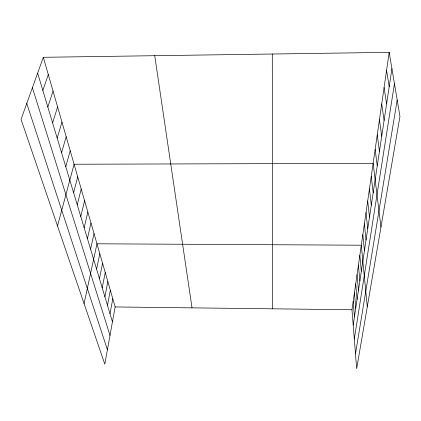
<?xml version="1.0" encoding="UTF-8"?>
<svg xmlns="http://www.w3.org/2000/svg" width="421" height="421" viewBox="0 0 421 421"><rect width="100%" height="100%" fill="white"/><g stroke="black" fill="none" stroke-linecap="round" stroke-linejoin="round"><path stroke-width="0.63" d="M389.178 52.346L399.95 116.459L356.671 368.654L351.982 309.761L389.178 52.346L43.321 57.298L21.05 119.411L104.797 364.144L115.144 306.946L43.321 57.298M353.203 325.091L391.919 68.66M354.314 339.031L394.445 83.711M355.492 353.835L397.177 99.951M110.007 313.734L112.781 298.736M107.487 305.362L110.349 290.274M104.892 296.726L107.839 281.554M102.208 287.817L105.25 272.561M99.445 278.618L102.582 263.278M96.588 269.119L99.824 253.7M84.074 303.578L96.977 243.801L361.307 245.206L367.275 306.862M90.578 249.148L94.036 233.576M87.421 238.639L90.994 223.004M84.147 227.766L87.847 212.063M80.758 216.499L84.589 200.738M77.248 204.822L81.216 189.008M73.607 192.713L77.717 176.852M57.524 225.998L74.091 164.243L373.138 163.337L380.963 227.114M65.776 166.684L70.207 150.755M61.566 152.681L66.176 136.73M57.177 138.093L61.976 122.132M52.604 122.885L57.603 106.934M47.831 107.023L53.046 91.089M42.853 90.457L48.289 74.559M115.144 306.946L351.982 309.761M26.77 103.455L107.397 349.767M32.406 87.742L109.997 335.395M37.643 73.143L112.449 321.855M386.578 70.333L389.193 86.705M384.094 87.531L386.589 103.95M154.733 55.704L192.023 307.862M381.715 103.987L384.099 120.432M379.437 119.759L381.721 136.209M377.253 134.883L379.437 151.323M375.153 149.397L377.248 165.816M371.259 176.352L373.19 192.697M369.449 188.882L371.306 205.185M367.701 200.964L369.491 217.204M366.017 212.616L367.738 228.792M364.391 223.856L366.054 239.97M362.823 234.713L364.428 250.753M359.844 255.347L361.334 271.224M358.424 265.156L359.866 280.949M357.055 274.65L358.445 290.353M355.724 283.843L357.071 299.457M354.44 292.753L355.74 308.272M353.187 301.389L354.45 316.813M272.292 54.02L272.54 308.819"/></g></svg>
